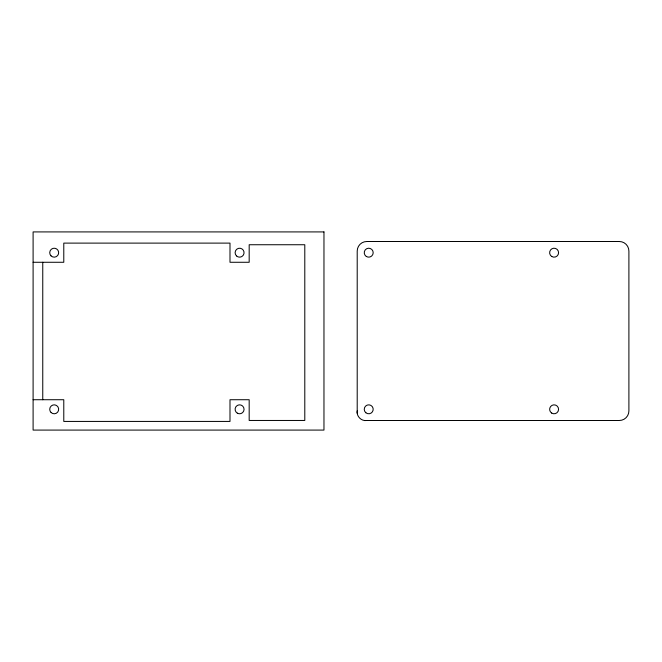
<?xml version="1.0" encoding="UTF-8"?>
<svg xmlns="http://www.w3.org/2000/svg" width="662" height="662" viewBox="0 0 662 662"><rect width="100%" height="100%" fill="white"/><g stroke="black" fill="none" stroke-linecap="round" stroke-linejoin="round"><path stroke-width="0.99" d="M357.207 410.912C356.288 416.282 361.427 421.421 366.798 420.494M33.1 262.276L63.784 262.276L63.784 243.111L229.995 243.111L229.995 262.276L249.177 262.276L249.177 244.741L304.793 244.741L304.793 420.461L249.177 420.461L249.177 399.724L229.995 399.724L229.995 421.429L63.784 421.429L63.784 399.724L33.1 399.724M364.555 420.494L619.309 420.494A9.591 9.591 0 0 0 628.9 410.912L628.9 251.088A9.591 9.591 0 0 0 619.309 241.506L366.798 241.506A9.591 9.591 0 0 0 357.207 251.088L357.207 413.154M42.757 262.276L42.757 399.724M323.966 231.915L33.1 231.915L33.1 430.085L323.966 430.085L323.966 231.915M237.344 413.187A4.477 4.477 0 0 0 244.063 409.315A4.477 4.477 0 0 0 237.344 405.434A4.477 4.477 0 0 0 237.344 413.187M51.098 412.542A4.477 4.477 0 0 0 58.546 410.374A4.477 4.477 0 0 0 52.943 405.012A4.477 4.477 0 0 0 51.098 412.542M51.032 255.855A4.477 4.477 0 0 0 58.521 253.844A4.477 4.477 0 0 0 53.034 248.366A4.477 4.477 0 0 0 51.032 255.855M236.508 255.937A4.477 4.477 0 0 0 243.939 253.736A4.477 4.477 0 0 0 238.312 248.399A4.477 4.477 0 0 0 236.508 255.937M365.846 412.74A4.477 4.477 0 0 0 373.128 410.084A4.477 4.477 0 0 0 367.187 405.103A4.477 4.477 0 0 0 365.846 412.74M551.669 413.063A4.477 4.477 0 0 0 558.571 409.546A4.477 4.477 0 0 0 552.075 405.326A4.477 4.477 0 0 0 551.669 413.063M551.769 256.508A4.477 4.477 0 0 0 558.579 252.801A4.477 4.477 0 0 0 551.967 248.755A4.477 4.477 0 0 0 551.769 256.508M366.293 256.451A4.477 4.477 0 0 0 373.186 252.909A4.477 4.477 0 0 0 366.665 248.713A4.477 4.477 0 0 0 366.293 256.451"/></g></svg>
